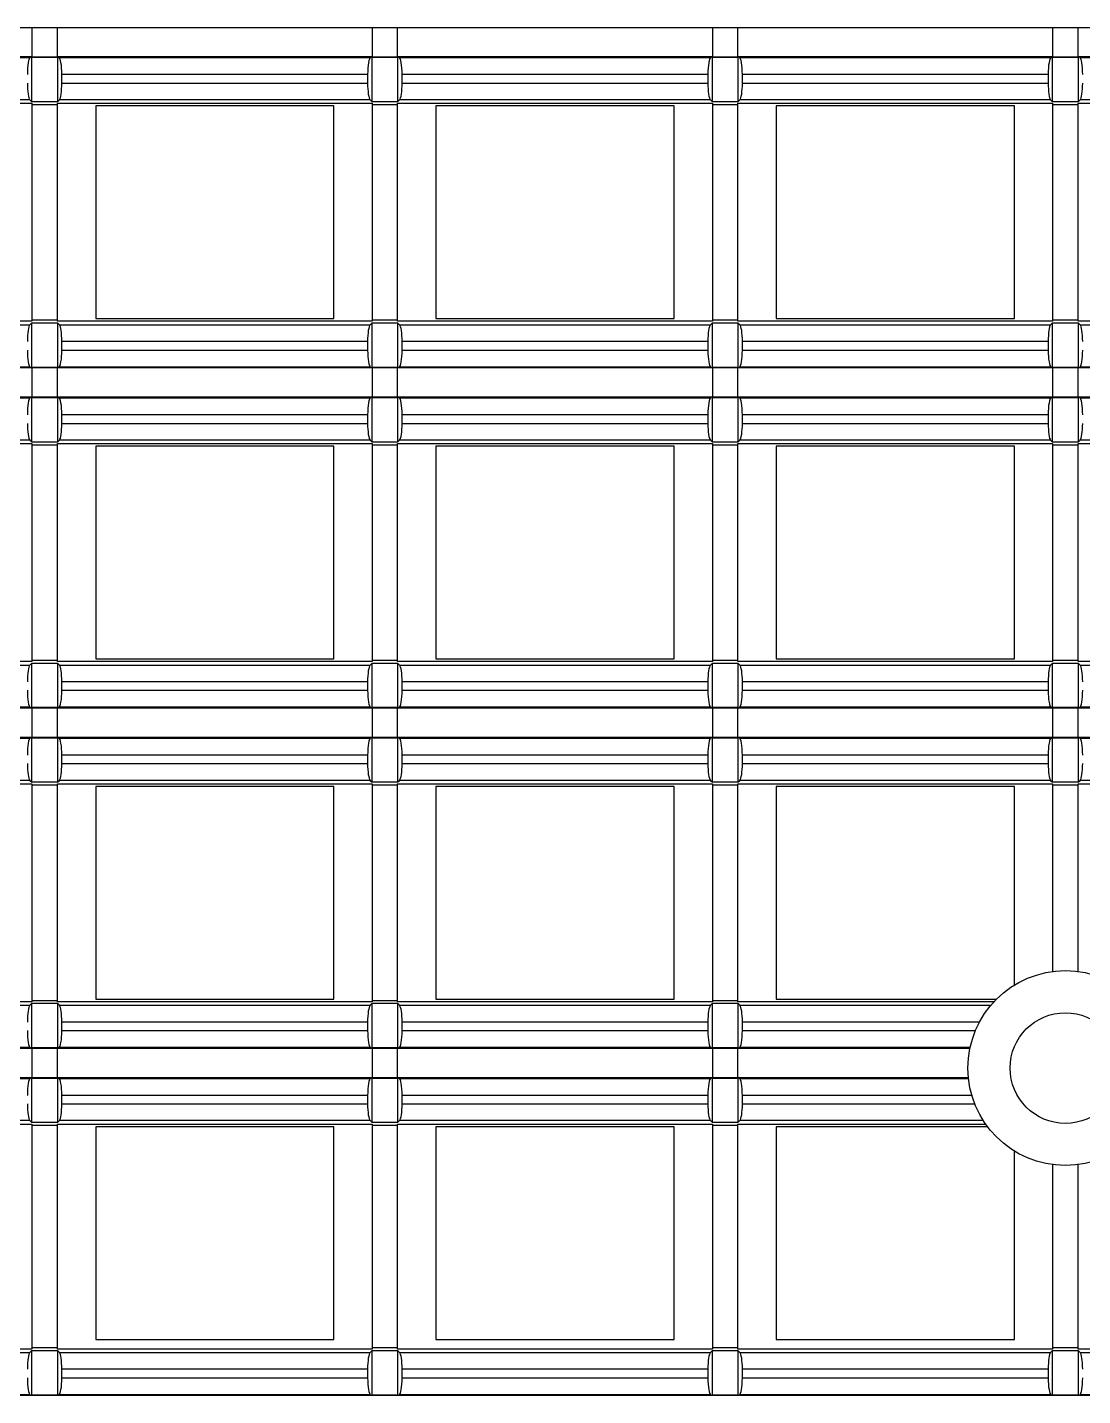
# Model space of a CAD drawing. Header units: inches. Extents: x 0 to 653, y 0 to 346.
# Drawn here: x 51.72 to 64.12, y 191.47 to 207.56 of the extents above; entities that cross this region are included whole.
import ezdxf

# ---------------------------------------------------------------- set-up
doc = ezdxf.new("R2010")
doc.units = ezdxf.units.IN
doc.header["$LTSCALE"] = 35.925693
doc.header["$MEASUREMENT"] = 0
doc.layers.get('0').update_dxf_attribs({"linetype": 'CONTINUOUS'})
doc.layers.add('2', color=7, linetype='CONTINUOUS')
doc.layers.add('71', color=7, linetype='CONTINUOUS')

msp = doc.modelspace()

# ---------------------------------------------------------------- linework, layer by layer
at = {"color": 3, "linetype": 'Continuous'}
msp.add_circle((63.922, 195.322), 0.65, dxfattribs=at)
at = {"layer": '2', "color": 132, "linetype": 'Continuous', "true_color": 0x00cccc}
for p, q in [((48.073, 207.556), (51.773, 207.556)), ((51.773, 207.556), (51.773, 207.208)), ((52.073, 207.552), (51.773, 207.552)), ((52.073, 207.208), (52.073, 207.556)), ((52.073, 207.556), (55.773, 207.556)), ((55.773, 207.556), (55.773, 207.208)), ((56.073, 207.552), (55.773, 207.552)), ((56.073, 207.208), (56.073, 207.556)), ((56.073, 207.556), (59.772, 207.556)), ((59.772, 207.556), (59.772, 207.208)), ((60.072, 207.552), (59.772, 207.552)), ((60.072, 207.208), (60.072, 207.556)), ((60.072, 207.556), (63.772, 207.556)), ((63.772, 207.556), (63.772, 207.208)), ((64.072, 207.552), (63.772, 207.552)), ((64.072, 207.208), (64.072, 207.556)), ((64.072, 207.556), (67.772, 207.556)), ((51.773, 207.208), (48.073, 207.208)), ((48.091, 207.201), (51.754, 207.201)), ((51.773, 207.204), (51.754, 207.201)), ((51.773, 207.211), (52.073, 207.211)), ((51.773, 206.681), (51.773, 207.204)), ((51.773, 207.204), (52.073, 207.204)), ((55.773, 207.208), (52.073, 207.208)), ((52.073, 207.204), (52.073, 206.681)), ((52.091, 207.201), (52.073, 207.204)), ((52.091, 207.201), (55.754, 207.201)), ((55.773, 207.204), (55.754, 207.201)), ((55.773, 207.211), (56.073, 207.211)), ((55.773, 206.681), (55.773, 207.204)), ((55.773, 207.204), (56.073, 207.204)), ((59.772, 207.208), (56.073, 207.208)), ((56.073, 207.204), (56.073, 206.681)), ((56.091, 207.201), (56.073, 207.204)), ((56.091, 207.201), (59.754, 207.201)), ((59.772, 207.204), (59.754, 207.201)), ((59.772, 207.211), (60.072, 207.211)), ((59.772, 206.681), (59.772, 207.204)), ((59.772, 207.204), (60.072, 207.204)), ((63.772, 207.208), (60.072, 207.208)), ((60.072, 207.204), (60.072, 206.681)), ((60.091, 207.201), (60.072, 207.204)), ((60.091, 207.201), (63.754, 207.201)), ((63.772, 207.204), (63.754, 207.201)), ((63.772, 207.211), (64.072, 207.211)), ((63.772, 206.681), (63.772, 207.204)), ((63.772, 207.204), (64.072, 207.204)), ((67.772, 207.208), (64.072, 207.208)), ((64.072, 207.204), (64.072, 206.681)), ((64.091, 207.201), (64.072, 207.204)), ((64.091, 207.201), (67.754, 207.201)), ((52.125, 206.901), (52.125, 207.001)), ((55.72, 207.001), (52.125, 207.001)), ((52.125, 206.901), (55.72, 206.901)), ((55.72, 207.001), (55.72, 206.901)), ((56.125, 206.901), (56.125, 207.001)), ((59.72, 207.001), (56.125, 207.001)), ((56.125, 206.901), (59.72, 206.901)), ((59.72, 207.001), (59.72, 206.901)), ((60.125, 206.901), (60.125, 207.001)), ((63.72, 207.001), (60.125, 207.001)), ((60.125, 206.901), (63.72, 206.901)), ((63.72, 207.001), (63.72, 206.901)), ((51.749, 206.704), (48.096, 206.704)), ((51.749, 206.704), (51.773, 206.681)), ((52.073, 206.681), (52.096, 206.704)), ((55.749, 206.704), (52.096, 206.704)), ((55.749, 206.704), (55.773, 206.681)), ((56.073, 206.681), (56.096, 206.704)), ((59.749, 206.704), (56.096, 206.704)), ((59.749, 206.704), (59.772, 206.681)), ((60.072, 206.681), (60.096, 206.704)), ((63.749, 206.704), (60.096, 206.704)), ((63.749, 206.704), (63.772, 206.681)), ((64.072, 206.681), (64.096, 206.704)), ((67.749, 206.704), (64.096, 206.704)), ((48.073, 206.663), (51.773, 206.663)), ((52.073, 206.681), (51.773, 206.681)), ((51.773, 206.663), (51.773, 204.101)), ((52.073, 206.646), (51.773, 206.646)), ((52.073, 204.101), (52.073, 206.663)), ((52.073, 206.663), (55.773, 206.663)), ((52.523, 206.632), (52.523, 204.132)), ((55.323, 206.632), (52.523, 206.632)), ((55.323, 204.132), (55.323, 206.632)), ((56.073, 206.681), (55.773, 206.681)), ((55.773, 206.663), (55.773, 204.101)), ((56.073, 206.646), (55.773, 206.646)), ((56.073, 204.101), (56.073, 206.663)), ((56.073, 206.663), (59.772, 206.663)), ((56.522, 206.632), (56.522, 204.132)), ((59.322, 206.632), (56.522, 206.632)), ((59.322, 204.132), (59.322, 206.632)), ((60.072, 206.681), (59.772, 206.681)), ((59.772, 206.663), (59.772, 204.101)), ((60.072, 206.646), (59.772, 206.646)), ((60.072, 204.101), (60.072, 206.663)), ((60.072, 206.663), (63.772, 206.663)), ((60.522, 206.632), (60.522, 204.132)), ((63.322, 206.632), (60.522, 206.632)), ((63.322, 204.132), (63.322, 206.632)), ((64.072, 206.681), (63.772, 206.681)), ((63.772, 206.663), (63.772, 204.101)), ((64.072, 206.646), (63.772, 206.646)), ((64.072, 204.101), (64.072, 206.663)), ((64.072, 206.663), (67.772, 206.663)), ((51.773, 204.118), (52.073, 204.118)), ((52.523, 204.132), (55.323, 204.132)), ((55.773, 204.118), (56.073, 204.118)), ((56.522, 204.132), (59.322, 204.132)), ((59.772, 204.118), (60.072, 204.118)), ((60.522, 204.132), (63.322, 204.132)), ((63.772, 204.118), (64.072, 204.118)), ((51.773, 204.101), (48.073, 204.101)), ((48.096, 204.06), (51.749, 204.06)), ((51.773, 204.083), (51.749, 204.06)), ((51.773, 203.559), (51.773, 204.083)), ((51.773, 204.083), (52.073, 204.083)), ((55.773, 204.101), (52.073, 204.101)), ((52.073, 204.083), (52.073, 203.559)), ((52.096, 204.06), (52.073, 204.083)), ((52.096, 204.06), (55.749, 204.06)), ((55.773, 204.083), (55.749, 204.06)), ((55.773, 203.559), (55.773, 204.083)), ((55.773, 204.083), (56.073, 204.083)), ((59.772, 204.101), (56.073, 204.101)), ((56.073, 204.083), (56.073, 203.559)), ((56.096, 204.06), (56.073, 204.083)), ((56.096, 204.06), (59.749, 204.06)), ((59.772, 204.083), (59.749, 204.06)), ((59.772, 203.559), (59.772, 204.083)), ((59.772, 204.083), (60.072, 204.083)), ((63.772, 204.101), (60.072, 204.101)), ((60.072, 204.083), (60.072, 203.559)), ((60.096, 204.06), (60.072, 204.083)), ((60.096, 204.06), (63.749, 204.06)), ((63.772, 204.083), (63.749, 204.06)), ((63.772, 203.559), (63.772, 204.083)), ((63.772, 204.083), (64.072, 204.083)), ((67.772, 204.101), (64.072, 204.101)), ((64.072, 204.083), (64.072, 203.559)), ((64.096, 204.06), (64.072, 204.083)), ((64.096, 204.06), (67.749, 204.06)), ((52.125, 203.763), (52.125, 203.863)), ((55.72, 203.863), (52.125, 203.863)), ((55.72, 203.863), (55.72, 203.763)), ((56.125, 203.763), (56.125, 203.863)), ((59.72, 203.863), (56.125, 203.863)), ((59.72, 203.863), (59.72, 203.763)), ((60.125, 203.763), (60.125, 203.863)), ((63.72, 203.863), (60.125, 203.863)), ((63.72, 203.863), (63.72, 203.763)), ((52.125, 203.763), (55.72, 203.763)), ((56.125, 203.763), (59.72, 203.763)), ((60.125, 203.763), (63.72, 203.763)), ((48.073, 203.556), (51.773, 203.556)), ((51.754, 203.563), (48.091, 203.563)), ((51.754, 203.563), (51.773, 203.559)), ((52.073, 203.559), (51.773, 203.559)), ((51.773, 203.556), (51.773, 203.208)), ((52.073, 203.552), (51.773, 203.552)), ((52.073, 203.559), (52.091, 203.563)), ((52.073, 203.208), (52.073, 203.556)), ((52.073, 203.556), (55.773, 203.556)), ((55.754, 203.563), (52.091, 203.563)), ((55.754, 203.563), (55.773, 203.559)), ((56.073, 203.559), (55.773, 203.559)), ((55.773, 203.556), (55.773, 203.208)), ((56.073, 203.552), (55.773, 203.552)), ((56.073, 203.559), (56.091, 203.563)), ((56.073, 203.208), (56.073, 203.556)), ((56.073, 203.556), (59.772, 203.556)), ((59.754, 203.563), (56.091, 203.563)), ((59.754, 203.563), (59.772, 203.559)), ((60.072, 203.559), (59.772, 203.559)), ((59.772, 203.556), (59.772, 203.208)), ((60.072, 203.552), (59.772, 203.552)), ((60.072, 203.559), (60.091, 203.563)), ((60.072, 203.208), (60.072, 203.556)), ((60.072, 203.556), (63.772, 203.556)), ((63.754, 203.563), (60.091, 203.563)), ((63.754, 203.563), (63.772, 203.559)), ((64.072, 203.559), (63.772, 203.559)), ((63.772, 203.556), (63.772, 203.208)), ((64.072, 203.552), (63.772, 203.552)), ((64.072, 203.559), (64.091, 203.563)), ((64.072, 203.208), (64.072, 203.556)), ((64.072, 203.556), (67.772, 203.556)), ((67.754, 203.563), (64.091, 203.563)), ((51.773, 203.208), (48.073, 203.208)), ((48.091, 203.201), (51.754, 203.201)), ((51.773, 203.204), (51.754, 203.201)), ((51.773, 203.211), (52.073, 203.211)), ((51.773, 202.681), (51.773, 203.204)), ((51.773, 203.204), (52.073, 203.204)), ((55.773, 203.208), (52.073, 203.208)), ((52.073, 203.204), (52.073, 202.681)), ((52.091, 203.201), (52.073, 203.204)), ((52.091, 203.201), (55.754, 203.201)), ((55.773, 203.204), (55.754, 203.201)), ((55.773, 203.211), (56.073, 203.211)), ((55.773, 202.681), (55.773, 203.204)), ((55.773, 203.204), (56.073, 203.204)), ((59.772, 203.208), (56.073, 203.208)), ((56.073, 203.204), (56.073, 202.681)), ((56.091, 203.201), (56.073, 203.204)), ((56.091, 203.201), (59.754, 203.201)), ((59.772, 203.204), (59.754, 203.201)), ((59.772, 203.211), (60.072, 203.211)), ((59.772, 202.681), (59.772, 203.204)), ((59.772, 203.204), (60.072, 203.204)), ((63.772, 203.208), (60.072, 203.208)), ((60.072, 203.204), (60.072, 202.681)), ((60.091, 203.201), (60.072, 203.204)), ((60.091, 203.201), (63.754, 203.201)), ((63.772, 203.204), (63.754, 203.201)), ((63.772, 203.211), (64.072, 203.211)), ((63.772, 202.681), (63.772, 203.204)), ((63.772, 203.204), (64.072, 203.204)), ((67.772, 203.208), (64.072, 203.208)), ((64.072, 203.204), (64.072, 202.681)), ((64.091, 203.201), (64.072, 203.204)), ((64.091, 203.201), (67.754, 203.201)), ((52.125, 202.901), (52.125, 203.001)), ((55.72, 203.001), (52.125, 203.001)), ((55.72, 203.001), (55.72, 202.901)), ((56.125, 202.901), (56.125, 203.001)), ((59.72, 203.001), (56.125, 203.001)), ((59.72, 203.001), (59.72, 202.901)), ((60.125, 202.901), (60.125, 203.001)), ((63.72, 203.001), (60.125, 203.001)), ((63.72, 203.001), (63.72, 202.901)), ((52.125, 202.901), (55.72, 202.901)), ((56.125, 202.901), (59.72, 202.901)), ((60.125, 202.901), (63.72, 202.901)), ((51.749, 202.704), (48.096, 202.704)), ((51.749, 202.704), (51.773, 202.681)), ((52.073, 202.681), (51.773, 202.681)), ((52.073, 202.681), (52.096, 202.704)), ((55.749, 202.704), (52.096, 202.704)), ((55.749, 202.704), (55.773, 202.681)), ((56.073, 202.681), (55.773, 202.681)), ((56.073, 202.681), (56.096, 202.704)), ((59.749, 202.704), (56.096, 202.704)), ((59.749, 202.704), (59.772, 202.681)), ((60.072, 202.681), (59.772, 202.681)), ((60.072, 202.681), (60.096, 202.704)), ((63.749, 202.704), (60.096, 202.704)), ((63.749, 202.704), (63.772, 202.681)), ((64.072, 202.681), (63.772, 202.681)), ((64.072, 202.681), (64.096, 202.704)), ((67.749, 202.704), (64.096, 202.704)), ((48.073, 202.663), (51.773, 202.663)), ((51.773, 202.663), (51.773, 200.101)), ((52.073, 202.646), (51.773, 202.646)), ((52.073, 200.101), (52.073, 202.663)), ((52.073, 202.663), (55.773, 202.663)), ((52.523, 202.632), (52.523, 200.132)), ((55.323, 202.632), (52.523, 202.632)), ((55.323, 200.132), (55.323, 202.632)), ((55.773, 202.663), (55.773, 200.101)), ((56.073, 202.646), (55.773, 202.646)), ((56.073, 200.101), (56.073, 202.663)), ((56.073, 202.663), (59.772, 202.663)), ((56.522, 202.632), (56.522, 200.132)), ((59.322, 202.632), (56.522, 202.632)), ((59.322, 200.132), (59.322, 202.632)), ((59.772, 202.663), (59.772, 200.101)), ((60.072, 202.646), (59.772, 202.646)), ((60.072, 200.101), (60.072, 202.663)), ((60.072, 202.663), (63.772, 202.663)), ((60.522, 202.632), (60.522, 200.132)), ((63.322, 202.632), (60.522, 202.632)), ((63.322, 200.132), (63.322, 202.632)), ((63.772, 202.663), (63.772, 200.101)), ((64.072, 202.646), (63.772, 202.646)), ((64.072, 200.101), (64.072, 202.663)), ((64.072, 202.663), (67.772, 202.663)), ((51.773, 200.101), (48.073, 200.101)), ((51.773, 200.118), (52.073, 200.118)), ((55.773, 200.101), (52.073, 200.101)), ((52.523, 200.132), (55.323, 200.132)), ((55.773, 200.118), (56.073, 200.118)), ((59.772, 200.101), (56.073, 200.101)), ((56.522, 200.132), (59.322, 200.132)), ((59.772, 200.118), (60.072, 200.118)), ((63.772, 200.101), (60.072, 200.101)), ((60.522, 200.132), (63.322, 200.132)), ((63.772, 200.118), (64.072, 200.118)), ((67.772, 200.101), (64.072, 200.101)), ((48.096, 200.06), (51.749, 200.06)), ((51.773, 200.083), (51.749, 200.06)), ((51.773, 199.559), (51.773, 200.083)), ((51.773, 200.083), (52.073, 200.083)), ((52.073, 200.083), (52.073, 199.559)), ((52.096, 200.06), (52.073, 200.083)), ((52.096, 200.06), (55.749, 200.06)), ((55.773, 200.083), (55.749, 200.06)), ((55.773, 199.559), (55.773, 200.083)), ((55.773, 200.083), (56.073, 200.083)), ((56.073, 200.083), (56.073, 199.559)), ((56.096, 200.06), (56.073, 200.083)), ((56.096, 200.06), (59.749, 200.06)), ((59.772, 200.083), (59.749, 200.06)), ((59.772, 199.559), (59.772, 200.083)), ((59.772, 200.083), (60.072, 200.083)), ((60.072, 200.083), (60.072, 199.559)), ((60.096, 200.06), (60.072, 200.083)), ((60.096, 200.06), (63.749, 200.06)), ((63.772, 200.083), (63.749, 200.06)), ((63.772, 199.559), (63.772, 200.083)), ((63.772, 200.083), (64.072, 200.083)), ((64.072, 200.083), (64.072, 199.559)), ((64.096, 200.06), (64.072, 200.083)), ((64.096, 200.06), (67.749, 200.06)), ((52.125, 199.763), (52.125, 199.863)), ((55.72, 199.863), (52.125, 199.863)), ((55.72, 199.863), (55.72, 199.763)), ((56.125, 199.763), (56.125, 199.863)), ((59.72, 199.863), (56.125, 199.863)), ((59.72, 199.863), (59.72, 199.763)), ((60.125, 199.763), (60.125, 199.863)), ((63.72, 199.863), (60.125, 199.863)), ((63.72, 199.863), (63.72, 199.763)), ((52.125, 199.763), (55.72, 199.763)), ((56.125, 199.763), (59.72, 199.763)), ((60.125, 199.763), (63.72, 199.763)), ((48.073, 199.556), (51.773, 199.556)), ((51.754, 199.563), (48.091, 199.563)), ((51.754, 199.563), (51.773, 199.559)), ((52.073, 199.559), (51.773, 199.559)), ((51.773, 199.556), (51.773, 199.208)), ((52.073, 199.552), (51.773, 199.552)), ((52.073, 199.559), (52.091, 199.563)), ((52.073, 199.208), (52.073, 199.556)), ((52.073, 199.556), (55.773, 199.556)), ((55.754, 199.563), (52.091, 199.563)), ((55.754, 199.563), (55.773, 199.559)), ((56.073, 199.559), (55.773, 199.559)), ((55.773, 199.556), (55.773, 199.208)), ((56.073, 199.552), (55.773, 199.552)), ((56.073, 199.559), (56.091, 199.563)), ((56.073, 199.208), (56.073, 199.556)), ((56.073, 199.556), (59.772, 199.556)), ((59.754, 199.563), (56.091, 199.563)), ((59.754, 199.563), (59.772, 199.559)), ((60.072, 199.559), (59.772, 199.559)), ((59.772, 199.556), (59.772, 199.208)), ((60.072, 199.552), (59.772, 199.552)), ((60.072, 199.559), (60.091, 199.563)), ((60.072, 199.208), (60.072, 199.556)), ((60.072, 199.556), (63.772, 199.556)), ((63.754, 199.563), (60.091, 199.563)), ((63.754, 199.563), (63.772, 199.559)), ((64.072, 199.559), (63.772, 199.559)), ((63.772, 199.556), (63.772, 199.208)), ((64.072, 199.552), (63.772, 199.552)), ((64.072, 199.559), (64.091, 199.563)), ((64.072, 199.208), (64.072, 199.556)), ((64.072, 199.556), (67.772, 199.556)), ((67.754, 199.563), (64.091, 199.563)), ((51.773, 199.208), (48.073, 199.208)), ((48.091, 199.201), (51.754, 199.201)), ((51.773, 199.205), (51.754, 199.201)), ((51.773, 199.212), (52.073, 199.212)), ((51.773, 198.681), (51.773, 199.205)), ((51.773, 199.205), (52.073, 199.205)), ((55.773, 199.208), (52.073, 199.208)), ((52.073, 199.205), (52.073, 198.681)), ((52.091, 199.201), (52.073, 199.205)), ((52.091, 199.201), (55.754, 199.201)), ((55.773, 199.205), (55.754, 199.201)), ((55.773, 199.212), (56.073, 199.212)), ((55.773, 198.681), (55.773, 199.205)), ((55.773, 199.205), (56.073, 199.205)), ((59.772, 199.208), (56.073, 199.208)), ((56.073, 199.205), (56.073, 198.681)), ((56.091, 199.201), (56.073, 199.205)), ((56.091, 199.201), (59.754, 199.201)), ((59.772, 199.205), (59.754, 199.201)), ((59.772, 199.212), (60.072, 199.212)), ((59.772, 198.681), (59.772, 199.205)), ((59.772, 199.205), (60.072, 199.205)), ((63.772, 199.208), (60.072, 199.208)), ((60.072, 199.205), (60.072, 198.681)), ((60.091, 199.201), (60.072, 199.205)), ((60.091, 199.201), (63.754, 199.201)), ((63.772, 199.205), (63.754, 199.201)), ((63.772, 199.212), (64.072, 199.212)), ((63.772, 198.681), (63.772, 199.205)), ((63.772, 199.205), (64.072, 199.205)), ((67.772, 199.208), (64.072, 199.208)), ((64.072, 199.205), (64.072, 198.681)), ((64.091, 199.201), (64.072, 199.205)), ((64.091, 199.201), (67.754, 199.201)), ((52.125, 198.901), (52.125, 199.001)), ((55.72, 199.001), (52.125, 199.001)), ((55.72, 199.001), (55.72, 198.901)), ((56.125, 198.901), (56.125, 199.001)), ((59.72, 199.001), (56.125, 199.001)), ((59.72, 199.001), (59.72, 198.901)), ((60.125, 198.901), (60.125, 199.001)), ((63.72, 199.001), (60.125, 199.001)), ((63.72, 199.001), (63.72, 198.901)), ((52.125, 198.901), (55.72, 198.901)), ((56.125, 198.901), (59.72, 198.901)), ((60.125, 198.901), (63.72, 198.901)), ((48.073, 198.663), (51.773, 198.663)), ((51.749, 198.704), (48.096, 198.704)), ((51.749, 198.704), (51.773, 198.681)), ((52.073, 198.681), (51.773, 198.681)), ((51.773, 198.663), (51.773, 196.101)), ((52.073, 198.646), (51.773, 198.646)), ((52.073, 198.681), (52.096, 198.704)), ((52.073, 196.101), (52.073, 198.663)), ((52.073, 198.663), (55.773, 198.663)), ((55.749, 198.704), (52.096, 198.704)), ((55.749, 198.704), (55.773, 198.681)), ((56.073, 198.681), (55.773, 198.681)), ((55.773, 198.663), (55.773, 196.101)), ((56.073, 198.646), (55.773, 198.646)), ((56.073, 198.681), (56.096, 198.704)), ((56.073, 196.101), (56.073, 198.663)), ((56.073, 198.663), (59.772, 198.663)), ((59.749, 198.704), (56.096, 198.704)), ((59.749, 198.704), (59.772, 198.681)), ((60.072, 198.681), (59.772, 198.681)), ((59.772, 198.663), (59.772, 196.101)), ((60.072, 198.646), (59.772, 198.646)), ((60.072, 198.681), (60.096, 198.704)), ((60.072, 196.101), (60.072, 198.663)), ((60.072, 198.663), (63.772, 198.663)), ((63.749, 198.704), (60.096, 198.704)), ((63.749, 198.704), (63.772, 198.681)), ((64.072, 198.681), (63.772, 198.681)), ((63.772, 198.663), (63.772, 196.458)), ((64.072, 198.646), (63.772, 198.646)), ((64.072, 198.681), (64.096, 198.704)), ((64.072, 196.458), (64.072, 198.663)), ((64.072, 198.663), (67.772, 198.663)), ((67.749, 198.704), (64.096, 198.704)), ((52.523, 198.632), (52.523, 196.132)), ((55.323, 198.632), (52.523, 198.632)), ((55.323, 196.132), (55.323, 198.632)), ((56.522, 198.632), (56.522, 196.132)), ((59.322, 198.632), (56.522, 198.632)), ((59.322, 196.132), (59.322, 198.632)), ((60.522, 198.632), (60.522, 196.132)), ((63.322, 198.632), (60.522, 198.632)), ((63.322, 196.298), (63.322, 198.632)), ((51.773, 196.101), (48.073, 196.101)), ((51.773, 196.083), (51.749, 196.06)), ((51.773, 196.118), (52.073, 196.118)), ((51.773, 195.56), (51.773, 196.083)), ((51.773, 196.083), (52.073, 196.083)), ((55.773, 196.101), (52.073, 196.101)), ((52.073, 196.083), (52.073, 195.56)), ((52.096, 196.06), (52.073, 196.083)), ((52.523, 196.132), (55.323, 196.132)), ((55.773, 196.083), (55.749, 196.06)), ((55.773, 196.118), (56.073, 196.118)), ((55.773, 195.56), (55.773, 196.083)), ((55.773, 196.083), (56.073, 196.083)), ((59.772, 196.101), (56.073, 196.101)), ((56.073, 196.083), (56.073, 195.56)), ((56.096, 196.06), (56.073, 196.083)), ((56.522, 196.132), (59.322, 196.132)), ((59.772, 196.083), (59.749, 196.06)), ((59.772, 196.118), (60.072, 196.118)), ((59.772, 195.56), (59.772, 196.083)), ((59.772, 196.083), (60.072, 196.083)), ((63.082, 196.101), (60.072, 196.101)), ((60.072, 196.083), (60.072, 195.56)), ((60.096, 196.06), (60.072, 196.083)), ((60.522, 196.132), (63.112, 196.132)), ((48.096, 196.06), (51.749, 196.06)), ((52.096, 196.06), (55.749, 196.06)), ((56.096, 196.06), (59.749, 196.06)), ((60.096, 196.06), (63.046, 196.06)), ((52.125, 195.763), (52.125, 195.863)), ((55.72, 195.863), (52.125, 195.863)), ((52.125, 195.763), (55.72, 195.763)), ((55.72, 195.863), (55.72, 195.763)), ((56.125, 195.763), (56.125, 195.863)), ((59.72, 195.863), (56.125, 195.863)), ((56.125, 195.763), (59.72, 195.763)), ((59.72, 195.863), (59.72, 195.763)), ((60.125, 195.763), (60.125, 195.863)), ((62.913, 195.863), (60.125, 195.863)), ((60.125, 195.763), (62.865, 195.763)), ((48.073, 195.556), (51.773, 195.556)), ((51.754, 195.563), (48.091, 195.563)), ((51.754, 195.563), (51.773, 195.56)), ((52.073, 195.56), (51.773, 195.56)), ((51.773, 195.556), (51.773, 195.208)), ((52.073, 195.553), (51.773, 195.553)), ((52.073, 195.56), (52.091, 195.563)), ((52.073, 195.208), (52.073, 195.556)), ((52.073, 195.556), (55.773, 195.556)), ((55.754, 195.563), (52.091, 195.563)), ((55.754, 195.563), (55.773, 195.56)), ((56.073, 195.56), (55.773, 195.56)), ((55.773, 195.556), (55.773, 195.208)), ((56.073, 195.553), (55.773, 195.553)), ((56.073, 195.56), (56.091, 195.563)), ((56.073, 195.208), (56.073, 195.556)), ((56.073, 195.556), (59.772, 195.556)), ((59.754, 195.563), (56.091, 195.563)), ((59.754, 195.563), (59.772, 195.56)), ((60.072, 195.56), (59.772, 195.56)), ((59.772, 195.556), (59.772, 195.208)), ((60.072, 195.553), (59.772, 195.553)), ((60.072, 195.56), (60.091, 195.563)), ((60.072, 195.208), (60.072, 195.556)), ((60.072, 195.556), (62.801, 195.556)), ((62.803, 195.563), (60.091, 195.563)), ((51.773, 195.208), (48.073, 195.208)), ((48.091, 195.201), (51.754, 195.201)), ((51.773, 195.205), (51.754, 195.201)), ((51.773, 195.212), (52.073, 195.212)), ((51.773, 194.681), (51.773, 195.205)), ((51.773, 195.205), (52.073, 195.205)), ((55.773, 195.208), (52.073, 195.208)), ((52.073, 195.205), (52.073, 194.681)), ((52.091, 195.201), (52.073, 195.205)), ((52.091, 195.201), (55.754, 195.201)), ((55.773, 195.205), (55.754, 195.201)), ((55.773, 195.212), (56.073, 195.212)), ((55.773, 194.681), (55.773, 195.205)), ((55.773, 195.205), (56.073, 195.205)), ((59.772, 195.208), (56.073, 195.208)), ((56.073, 195.205), (56.073, 194.681)), ((56.091, 195.201), (56.073, 195.205)), ((56.091, 195.201), (59.754, 195.201)), ((59.772, 195.205), (59.754, 195.201)), ((59.772, 195.212), (60.072, 195.212)), ((59.772, 194.681), (59.772, 195.205)), ((59.772, 195.205), (60.072, 195.205)), ((62.783, 195.208), (60.072, 195.208)), ((60.072, 195.205), (60.072, 194.681)), ((60.091, 195.201), (60.072, 195.205)), ((60.091, 195.201), (62.783, 195.201)), ((52.125, 194.901), (52.125, 195.001)), ((55.72, 195.001), (52.125, 195.001)), ((55.72, 195.001), (55.72, 194.901)), ((56.125, 194.901), (56.125, 195.001)), ((59.72, 195.001), (56.125, 195.001)), ((59.72, 195.001), (59.72, 194.901)), ((60.125, 194.901), (60.125, 195.001)), ((62.823, 195.001), (60.125, 195.001)), ((52.125, 194.901), (55.72, 194.901)), ((56.125, 194.901), (59.72, 194.901)), ((60.125, 194.901), (62.857, 194.901)), ((48.073, 194.663), (51.773, 194.663)), ((51.749, 194.704), (48.096, 194.704)), ((51.749, 194.704), (51.773, 194.681)), ((52.073, 194.681), (51.773, 194.681)), ((51.773, 194.663), (51.773, 192.019)), ((52.073, 194.646), (51.773, 194.646)), ((52.073, 194.681), (52.096, 194.704)), ((52.073, 192.019), (52.073, 194.663)), ((52.073, 194.663), (55.773, 194.663)), ((55.749, 194.704), (52.096, 194.704)), ((52.523, 194.632), (52.523, 192.132)), ((55.323, 194.632), (52.523, 194.632)), ((55.323, 192.132), (55.323, 194.632)), ((55.749, 194.704), (55.773, 194.681)), ((56.073, 194.681), (55.773, 194.681)), ((55.773, 194.663), (55.773, 192.019)), ((56.073, 194.646), (55.773, 194.646)), ((56.073, 194.681), (56.096, 194.704)), ((56.073, 192.019), (56.073, 194.663)), ((56.073, 194.663), (59.772, 194.663)), ((59.749, 194.704), (56.096, 194.704)), ((56.522, 194.632), (56.522, 192.132)), ((59.322, 194.632), (56.522, 194.632)), ((59.322, 192.132), (59.322, 194.632)), ((59.749, 194.704), (59.772, 194.681)), ((60.072, 194.681), (59.772, 194.681)), ((59.772, 194.663), (59.772, 192.019)), ((60.072, 194.646), (59.772, 194.646)), ((60.072, 194.681), (60.096, 194.704)), ((60.072, 192.019), (60.072, 194.663)), ((60.072, 194.663), (62.985, 194.663)), ((62.958, 194.704), (60.096, 194.704)), ((60.522, 194.632), (60.522, 192.132)), ((63.008, 194.632), (60.522, 194.632)), ((63.322, 192.132), (63.322, 194.347)), ((63.772, 194.187), (63.772, 192.019)), ((64.072, 192.019), (64.072, 194.187)), ((52.523, 192.132), (55.323, 192.132)), ((56.522, 192.132), (59.322, 192.132)), ((60.522, 192.132), (63.322, 192.132)), ((51.773, 192.019), (48.073, 192.019)), ((48.096, 191.978), (51.749, 191.978)), ((51.773, 192.002), (51.749, 191.978)), ((51.773, 192.037), (52.073, 192.037)), ((51.773, 191.478), (51.773, 192.002)), ((51.773, 192.002), (52.073, 192.002)), ((55.773, 192.019), (52.073, 192.019)), ((52.073, 192.002), (52.073, 191.478)), ((52.096, 191.978), (52.073, 192.002)), ((52.096, 191.978), (55.749, 191.978)), ((55.773, 192.002), (55.749, 191.978)), ((55.773, 192.037), (56.073, 192.037)), ((55.773, 191.478), (55.773, 192.002)), ((55.773, 192.002), (56.073, 192.002)), ((59.772, 192.019), (56.073, 192.019)), ((56.073, 192.002), (56.073, 191.478)), ((56.096, 191.978), (56.073, 192.002)), ((56.096, 191.978), (59.749, 191.978)), ((59.772, 192.002), (59.749, 191.978)), ((59.772, 192.037), (60.072, 192.037)), ((59.772, 191.478), (59.772, 192.002)), ((59.772, 192.002), (60.072, 192.002)), ((63.772, 192.019), (60.072, 192.019)), ((60.072, 192.002), (60.072, 191.478)), ((60.096, 191.978), (60.072, 192.002)), ((60.096, 191.978), (63.749, 191.978)), ((63.772, 192.002), (63.749, 191.978)), ((63.772, 192.037), (64.072, 192.037)), ((63.772, 191.478), (63.772, 192.002)), ((63.772, 192.002), (64.072, 192.002)), ((67.772, 192.019), (64.072, 192.019)), ((64.072, 192.002), (64.072, 191.478)), ((64.096, 191.978), (64.072, 192.002)), ((64.096, 191.978), (67.749, 191.978)), ((52.125, 191.682), (52.125, 191.782)), ((55.72, 191.782), (52.125, 191.782)), ((55.72, 191.782), (55.72, 191.682)), ((56.125, 191.682), (56.125, 191.782)), ((59.72, 191.782), (56.125, 191.782)), ((59.72, 191.782), (59.72, 191.682)), ((60.125, 191.682), (60.125, 191.782)), ((63.72, 191.782), (60.125, 191.782)), ((63.72, 191.782), (63.72, 191.682)), ((52.125, 191.682), (55.72, 191.682)), ((56.125, 191.682), (59.72, 191.682)), ((60.125, 191.682), (63.72, 191.682)), ((0, 191.475), (127.845, 191.475)), ((127.845, 191.471), (0, 191.471)), ((51.754, 191.482), (48.091, 191.482)), ((51.754, 191.482), (51.773, 191.478)), ((52.073, 191.478), (51.773, 191.478)), ((52.073, 191.478), (52.091, 191.482)), ((55.754, 191.482), (52.091, 191.482)), ((55.754, 191.482), (55.773, 191.478)), ((56.073, 191.478), (55.773, 191.478)), ((56.073, 191.478), (56.091, 191.482)), ((59.754, 191.482), (56.091, 191.482)), ((59.754, 191.482), (59.772, 191.478)), ((60.072, 191.478), (59.772, 191.478)), ((60.072, 191.478), (60.091, 191.482)), ((63.754, 191.482), (60.091, 191.482)), ((63.754, 191.482), (63.772, 191.478)), ((64.072, 191.478), (63.772, 191.478)), ((64.072, 191.478), (64.091, 191.482)), ((67.754, 191.482), (64.091, 191.482))]:
    msp.add_line(p, q, dxfattribs=at)
for centre, start_param, end_param in [((51.755, 207.001), 0.034907, 1.570796), ((52.09, 207.001), -1.570796, -0.034907), ((55.755, 207.001), 0.034907, 1.570796), ((56.09, 207.001), -1.570796, -0.034907), ((59.755, 207.001), 0.034907, 1.570796), ((60.09, 207.001), -1.570796, -0.034907), ((63.755, 207.001), 0.034907, 1.570796), ((64.09, 207.001), -1.570796, -0.034907), ((51.755, 206.901), -4.712389, -3.316126), ((52.09, 206.901), -2.96706, -1.570796), ((55.755, 206.901), -4.712389, -3.316126), ((56.09, 206.901), -2.96706, -1.570796), ((59.755, 206.901), -4.712389, -3.316126), ((60.09, 206.901), -2.96706, -1.570796), ((63.755, 206.901), -4.712389, -3.316126), ((64.09, 206.901), -2.96706, -1.570796), ((51.755, 203.863), 0.174533, 1.570796), ((52.09, 203.863), -1.570796, -0.174533), ((55.755, 203.863), 0.174533, 1.570796), ((56.09, 203.863), -1.570796, -0.174533), ((59.755, 203.863), 0.174533, 1.570796), ((60.09, 203.863), -1.570796, -0.174533), ((63.755, 203.863), 0.174533, 1.570796), ((64.09, 203.863), -1.570796, -0.174533), ((51.755, 203.763), 1.570796, 3.106686), ((52.09, 203.763), -3.106686, -1.570796), ((55.755, 203.763), 1.570796, 3.106686), ((56.09, 203.763), -3.106686, -1.570796), ((59.755, 203.763), 1.570796, 3.106686), ((60.09, 203.763), -3.106686, -1.570796), ((63.755, 203.763), 1.570796, 3.106686), ((64.09, 203.763), -3.106686, -1.570796), ((51.755, 203.001), 0.034907, 1.570796), ((52.09, 203.001), -1.570796, -0.034907), ((55.755, 203.001), 0.034907, 1.570796), ((56.09, 203.001), -1.570796, -0.034907), ((59.755, 203.001), 0.034907, 1.570796), ((60.09, 203.001), -1.570796, -0.034907), ((63.755, 203.001), 0.034907, 1.570796), ((64.09, 203.001), -1.570796, -0.034907), ((51.755, 202.901), -4.712389, -3.316126), ((52.09, 202.901), -2.96706, -1.570796), ((55.755, 202.901), -4.712389, -3.316126), ((56.09, 202.901), -2.96706, -1.570796), ((59.755, 202.901), -4.712389, -3.316126), ((60.09, 202.901), -2.96706, -1.570796), ((63.755, 202.901), -4.712389, -3.316126), ((64.09, 202.901), -2.96706, -1.570796), ((51.755, 199.863), 0.174533, 1.570796), ((52.09, 199.863), -1.570796, -0.174533), ((55.755, 199.863), 0.174533, 1.570796), ((56.09, 199.863), -1.570796, -0.174533), ((59.755, 199.863), 0.174533, 1.570796), ((60.09, 199.863), -1.570796, -0.174533), ((63.755, 199.863), 0.174533, 1.570796), ((64.09, 199.863), -1.570796, -0.174533), ((51.755, 199.763), 1.570796, 3.106686), ((52.09, 199.763), -3.106686, -1.570796), ((55.755, 199.763), 1.570796, 3.106686), ((56.09, 199.763), -3.106686, -1.570796), ((59.755, 199.763), 1.570796, 3.106686), ((60.09, 199.763), -3.106686, -1.570796), ((63.755, 199.763), 1.570796, 3.106686), ((64.09, 199.763), -3.106686, -1.570796), ((51.755, 199.001), 0.034907, 1.570796), ((52.09, 199.001), -1.570796, -0.034907), ((55.755, 199.001), 0.034907, 1.570796), ((56.09, 199.001), -1.570796, -0.034907), ((59.755, 199.001), 0.034907, 1.570796), ((60.09, 199.001), -1.570796, -0.034907), ((63.755, 199.001), 0.034907, 1.570796), ((64.09, 199.001), -1.570796, -0.034907), ((51.755, 198.901), -4.712389, -3.316126), ((52.09, 198.901), -2.96706, -1.570796), ((55.755, 198.901), -4.712389, -3.316126), ((56.09, 198.901), -2.96706, -1.570796), ((59.755, 198.901), -4.712389, -3.316126), ((60.09, 198.901), -2.96706, -1.570796), ((63.755, 198.901), -4.712389, -3.316126), ((64.09, 198.901), -2.96706, -1.570796), ((51.755, 195.863), 0.174533, 1.570796), ((52.09, 195.863), -1.570796, -0.174533), ((55.755, 195.863), 0.174533, 1.570796), ((56.09, 195.863), -1.570796, -0.174533), ((59.755, 195.863), 0.174533, 1.570796), ((60.09, 195.863), -1.570796, -0.174533), ((51.755, 195.763), 1.570796, 3.106686), ((52.09, 195.763), -3.106686, -1.570796), ((55.755, 195.763), 1.570796, 3.106686), ((56.09, 195.763), -3.106686, -1.570796), ((59.755, 195.763), 1.570796, 3.106686), ((60.09, 195.763), -3.106686, -1.570796), ((51.755, 195.001), 0.034907, 1.570796), ((52.09, 195.001), -1.570796, -0.034907), ((55.755, 195.001), 0.034907, 1.570796), ((56.09, 195.001), -1.570796, -0.034907), ((59.755, 195.001), 0.034907, 1.570796), ((60.09, 195.001), -1.570796, -0.034907), ((51.755, 194.901), -4.712389, -3.316126), ((52.09, 194.901), -2.96706, -1.570796), ((55.755, 194.901), 1.570796, 2.96706), ((56.09, 194.901), -2.96706, -1.570796), ((59.755, 194.901), -4.712389, -3.316126), ((60.09, 194.901), -2.96706, -1.570796), ((51.755, 191.782), 0.174533, 1.570796), ((52.09, 191.782), -1.570796, -0.174533), ((55.755, 191.782), 0.174533, 1.570796), ((56.09, 191.782), -1.570796, -0.174533), ((59.755, 191.782), 0.174533, 1.570796), ((60.09, 191.782), -1.570796, -0.174533), ((63.755, 191.782), 0.174533, 1.570796), ((64.09, 191.782), -1.570796, -0.174533), ((51.755, 191.682), 1.570796, 3.106686), ((52.09, 191.682), -3.106686, -1.570796), ((55.755, 191.682), 1.570796, 3.106686), ((56.09, 191.682), -3.106686, -1.570796), ((59.755, 191.682), 1.570796, 3.106686), ((60.09, 191.682), -3.106686, -1.570796), ((63.755, 191.682), 1.570796, 3.106686), ((64.09, 191.682), -3.106686, -1.570796)]:
    msp.add_ellipse(centre, major_axis=(0, 0.2), ratio=0.176327, start_param=start_param, end_param=end_param, dxfattribs=at)
at = {"layer": '71', "color": 3, "linetype": 'Continuous'}
msp.add_circle((63.922, 195.322), 1.145, dxfattribs=at)

doc.saveas('drawing.dxf')
